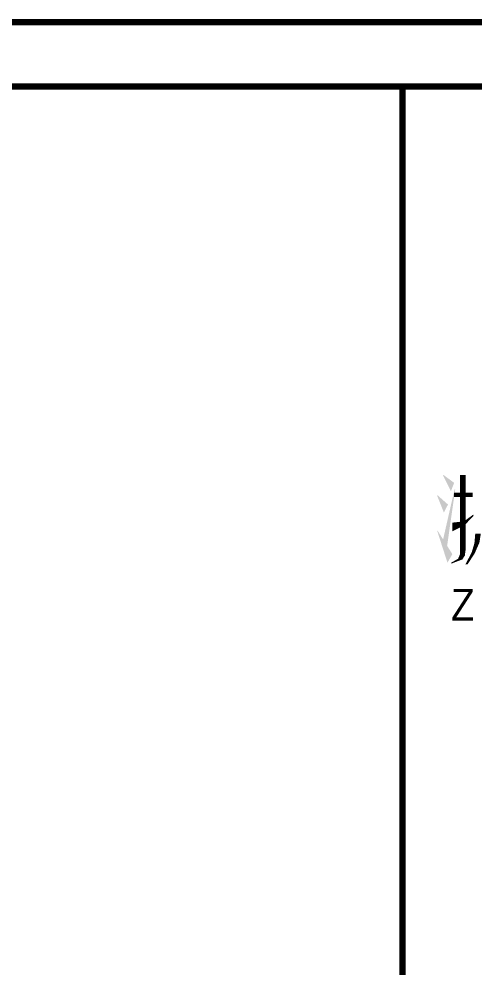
# Model space of a CAD drawing. Extents: x 40587477144 to 40590102100, y 3379967887 to 3381819730.
# Drawn here: x 40588373092 to 40588376644, y 3381324413 to 3381331807 of the extents above; entities that cross this region are included whole.
import ezdxf
from ezdxf.enums import TextEntityAlignment as Align

# ---------------------------------------------------------------- set-up
doc = ezdxf.new("R2010")
doc.units = 0
doc.header["$LTSCALE"] = 1000
doc.header["$MEASUREMENT"] = 0
doc.layers.get('Defpoints').update_dxf_attribs({"color": 210})
doc.layers.add('0-cxFrame', color=155, linetype='Continuous')
doc.layers.add('0-cxText', color=131, linetype='Continuous', lineweight=25)
doc.styles.add('cx_tuming', font='simhei.ttf')
doc.styles.add('cx_tuqian1', font='')
doc.styles.add('黑体', font='simhei.ttf', dxfattribs={"height": 12})
doc.styles.get('cx_tuqian1').set_extended_font_data('SimSun')

# ---------------------------------------------------------------- blocks, each defined once
blk = doc.blocks.new('zjcx_TT(Dragon)')
at = {"color": 7}
for points, const_width in [([(-6530.3, -3023), (-6530.3, -3603.8)], 43.3), ([(-6599.7, -3177.9), (-6454.2, -3177.9)], 32.5)]:
    blk.add_lwpolyline(points, dxfattribs=dict(at, const_width=const_width))
at = {"const_width": 25}
for points in [[(-6601.5, -3922.8), (-6453.5, -3922.8)], [(-6600.9, -4138.3), (-6466.1, -3929.6)], [(-6613.5, -4145.1), (-6450.1, -4145.1)]]:
    blk.add_lwpolyline(points, dxfattribs=at)
at = {"color": 7}
for points in [[(-6682.6, -3023), (-6685.2, -3025.6), (-6598.1, -3085), (-6623.2, -3149.7)], [(-6589.8, -3135.6), (-6595, -3135.6), (-6652.9, -3575.4), (-6684.3, -3525.5)], [(-6729.1, -3180.5), (-6731.7, -3183.1), (-6646.1, -3254), (-6678.2, -3316.1)], [(-6545.8, -3387.5), (-6612.2, -3394.9), (-6542.6, -3428.2), (-6612.2, -3462.7)], [(-6450, -3332.8), (-6517.1, -3381.6), (-6446.9, -3342.2), (-6517.8, -3415.8)], [(-6727.5, -3456.9), (-6730.4, -3458), (-6612.2, -3640), (-6650.4, -3706.6)], [(-6390.5, -3479.4), (-6433.8, -3479.4), (-6401.4, -3550.5), (-6440.2, -3555.1)], [(-6508.7, -3603.8), (-6552, -3603.8), (-6514.8, -3650.7), (-6553.2, -3642.3)], [(-6401.4, -3550.5), (-6440.2, -3555.1), (-6439.2, -3636.1), (-6462, -3627.5)], [(-6534, -3681.4), (-6567.3, -3675.7), (-6618.8, -3713.2), (-6623.2, -3707.8)], [(-6514.8, -3650.7), (-6553.2, -3642.3), (-6534, -3681.4), (-6567.3, -3675.7)], [(-6439.2, -3636.1), (-6462, -3627.5), (-6493.8, -3719.3), (-6510.5, -3719.3)]]:
    blk.add_solid(points, dxfattribs=at)
at = {"layer": '0-cxFrame', "const_width": 30}
blk.add_lwpolyline([(-7000, -10200.2), (0, -10200.2), (0, 0), (-7000, 0)], close=True, dxfattribs=at)
blk = doc.blocks.new('zjcx_T3(Dragon)')
at = {"layer": '0-cxFrame', "const_width": 50}
blk.add_lwpolyline([(-7000, 0), (0, 0), (0, 28700), (-7000, 28700)], close=True, dxfattribs=at)
at = {"layer": '0-cxFrame'}
blk.add_blockref('zjcx_TT(Dragon)', (0, 28700), dxfattribs=at)
blk = doc.blocks.new('TK22.A3 L(Dragon)')
at = {"layer": '0-cxFrame', "color": 7, "const_width": 0.5}
blk.add_lwpolyline([(0, 0), (-420, 0), (-420, 297), (0, 297)], close=True, dxfattribs=at)
at = {"layer": '0-cxFrame', "const_width": 0.5}
for points in [[(-75, 5), (-400, 5), (-400, 292), (-75, 292)], [(-5, 5), (-75, 5), (-75, 292), (-5, 292)]]:
    blk.add_lwpolyline(points, close=True, dxfattribs=at)
at = {"layer": '0-cxFrame', "xscale": 0.01, "yscale": 0.01, "zscale": 0.01}
blk.add_blockref('zjcx_T3(Dragon)', (-5, 5), dxfattribs=at)
at = {"style": '黑体', "flags": 4}
blk.add_attdef('图幅', text='', height=3.3, dxfattribs=at).set_placement((-30, 1), align=Align.RIGHT)
at = {"layer": '0-cxText', "flags": 4}
for tag, height, style, p in [('建设单位', 3.5, 'cx_tuming', (-40, 170)), ('项目名称', 3.5, 'cx_tuming', (-40, 140)), ('子项名称', 3.5, 'cx_tuming', (-40, 110)), ('工程编号', 3.3, 'cx_tuqian1', (-30, 95)), ('图名1', 3.5, 'cx_tuming', (-40, 75.5)), ('图名2', 3.5, 'cx_tuming', (-40, 69.5)), ('图名3', 3.5, 'cx_tuming', (-40, 63.5)), ('出图日期', 3.3, 'cx_tuqian1', (-34, 55)), ('专业', 3.3, 'cx_tuqian1', (-50, 47)), ('图号', 3.3, 'cx_tuqian1', (-50, 39)), ('版次', 3.3, 'cx_tuqian1', (-15, 39))]:
    blk.add_attdef(tag, text='', height=height, dxfattribs=dict(at, style=style)).set_placement(p, align=Align.MIDDLE)
at = {"layer": 'Defpoints', "color": 6, "flags": 4}
for tag, height, style, p in [('dwfname', 4, 'cx_tuqian1', (-77, 7)), ('tufu', 3.3, '黑体', (-7, 7))]:
    blk.add_attdef(tag, text='', height=height, dxfattribs=dict(at, style=style)).set_placement(p, align=Align.RIGHT)

msp = doc.modelspace()

# ---------------------------------------------------------------- block references
at = {"layer": '0-cxFrame', "xscale": 100, "yscale": 100, "zscale": 100}
msp.add_blockref('TK22.A3 L(Dragon)', (40588383579.367767, 3381302081.610943), dxfattribs=at)

doc.saveas('drawing.dxf')
